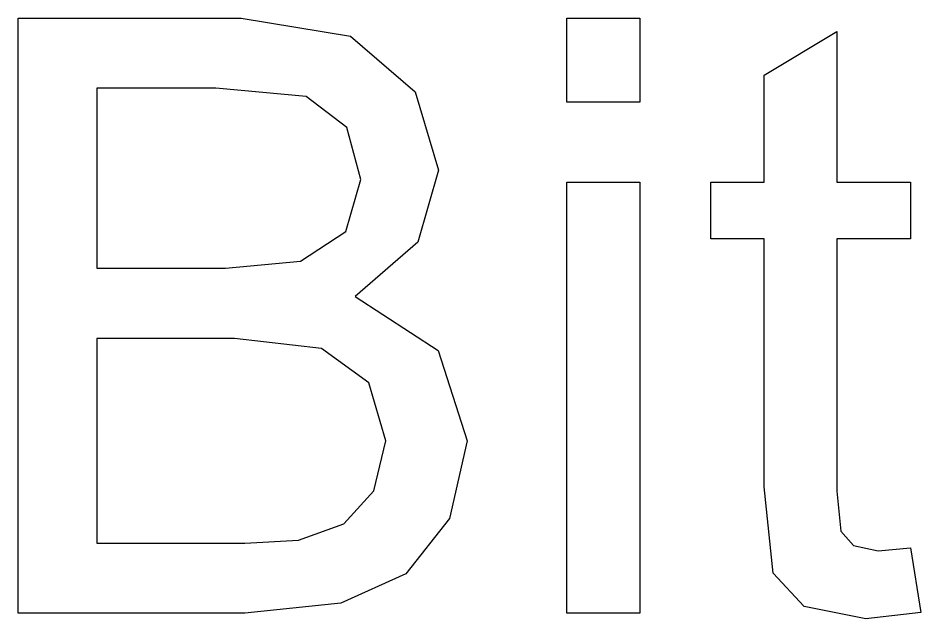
# Model space of a CAD drawing. Header units: inches. Extents: x 0 to 97, y -45 to 96.
# Drawn here: x 65.662 to 68.696, y -27.294 to -25.276 of the extents above; entities that cross this region are included whole.
import ezdxf

# ---------------------------------------------------------------- set-up
doc = ezdxf.new("R2010")
doc.units = ezdxf.units.IN
doc.header["$MEASUREMENT"] = 0
doc.layers.add('Information', color=7, linetype='Continuous', true_color=0x000000)

msp = doc.modelspace()

# ---------------------------------------------------------------- linework, layer by layer
at = {"layer": 'Information'}
for p, q in [((65.6624, -27.2744), (65.6624, -25.2758)), ((65.6624, -25.2758), (66.4122, -25.2758)), ((66.4122, -25.2758), (66.7796, -25.3365)), ((67.5056, -25.558), (67.5056, -25.2758)), ((67.5056, -25.2758), (67.751, -25.2758)), ((67.751, -25.2758), (67.751, -25.558)), ((68.1695, -25.468), (68.4136, -25.3208)), ((68.4136, -25.3208), (68.4136, -25.8266)), ((66.7796, -25.3365), (66.9964, -25.5232)), ((68.1695, -25.8266), (68.1695, -25.468)), ((66.3263, -25.5117), (65.9269, -25.5117)), ((65.9269, -25.5117), (65.9269, -26.1156)), ((66.6303, -25.5396), (66.3263, -25.5117)), ((66.7667, -25.6432), (66.6303, -25.5396)), ((66.9964, -25.5232), (67.0748, -25.7871)), ((67.751, -25.558), (67.5056, -25.558)), ((66.8144, -25.8184), (66.7667, -25.6432)), ((67.0748, -25.7871), (67.0052, -26.0284)), ((66.7633, -25.9929), (66.8144, -25.8184)), ((67.5056, -27.2744), (67.5056, -25.8266)), ((67.5056, -25.8266), (67.751, -25.8266)), ((67.751, -25.8266), (67.751, -27.2744)), ((67.9896, -26.0175), (67.9896, -25.8266)), ((67.9896, -25.8266), (68.1695, -25.8266)), ((68.4136, -25.8266), (68.6603, -25.8266)), ((68.6603, -25.8266), (68.6603, -26.0175)), ((66.6112, -26.0924), (66.7633, -25.9929)), ((68.1695, -26.0175), (67.9896, -26.0175)), ((68.1695, -26.8504), (68.1695, -26.0175)), ((68.6603, -26.0175), (68.4136, -26.0175)), ((68.4136, -26.0175), (68.4136, -26.8641)), ((67.0052, -26.0284), (66.7953, -26.211)), ((65.9269, -26.1156), (66.359, -26.1156)), ((66.359, -26.1156), (66.6112, -26.0924)), ((66.7953, -26.211), (67.0741, -26.3924)), ((66.389, -26.3515), (65.9269, -26.3515)), ((65.9269, -26.3515), (65.9269, -27.0386)), ((66.6815, -26.3849), (66.389, -26.3515)), ((66.8403, -26.5008), (66.6815, -26.3849)), ((67.0741, -26.3924), (67.1716, -26.695)), ((66.8975, -26.695), (66.8403, -26.5008)), ((66.858, -26.8634), (66.8975, -26.695)), ((67.1716, -26.695), (67.1123, -26.9561)), ((66.7571, -26.9745), (66.858, -26.8634)), ((68.1995, -27.1402), (68.1695, -26.8504)), ((68.4136, -26.8641), (68.4265, -26.999)), ((67.1123, -26.9561), (66.9657, -27.1422)), ((66.6044, -27.029), (66.7571, -26.9745)), ((68.4265, -26.999), (68.4688, -27.0468)), ((65.9269, -27.0386), (66.4245, -27.0386)), ((66.4245, -27.0386), (66.6044, -27.029)), ((68.4688, -27.0468), (68.5526, -27.0645)), ((68.5526, -27.0645), (68.6603, -27.0549)), ((68.6603, -27.0549), (68.6958, -27.2717)), ((66.9657, -27.1422), (66.7469, -27.241)), ((68.3031, -27.2513), (68.1995, -27.1402)), ((66.7469, -27.241), (66.4245, -27.2744)), ((68.5104, -27.2935), (68.3031, -27.2513)), ((66.4245, -27.2744), (65.6624, -27.2744)), ((67.751, -27.2744), (67.5056, -27.2744)), ((68.6958, -27.2717), (68.5104, -27.2935))]:
    msp.add_line(p, q, dxfattribs=at)

doc.saveas('drawing.dxf')
